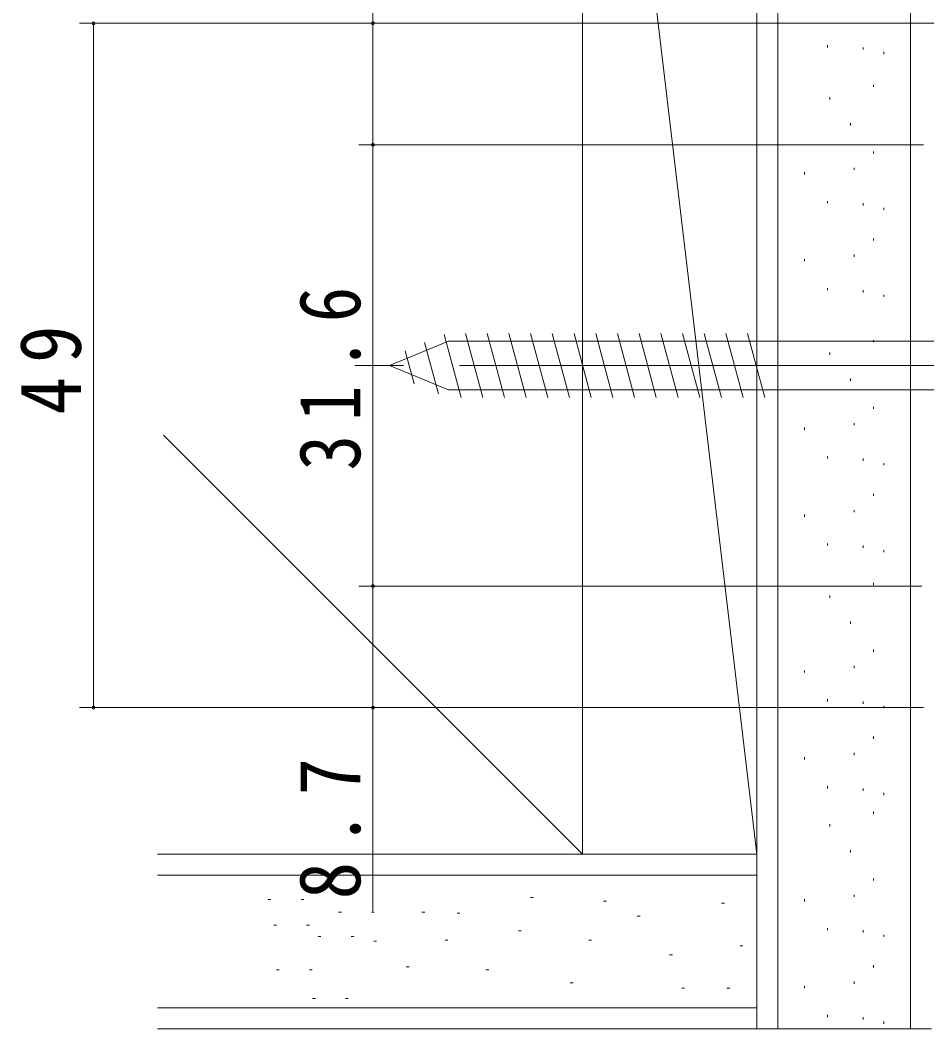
# Model space of a CAD drawing. Units: millimetres, scale not verified. Extents: x -495 to 495, y -796 to 796.
# Drawn here: x -92.2 to -27.3, y -701.5 to -629.3 of the extents above; entities that cross this region are included whole.
import ezdxf

# ---------------------------------------------------------------- set-up
doc = ezdxf.new("R2010")
doc.units = ezdxf.units.MM
doc.header["$LTSCALE"] = 4
doc.linetypes.add('USER1', pattern=[13, 10, -1, 1, -1])
for name, color, linetype, lineweight in [('0-3_YKK_D', 6, 'Continuous', 18), ('0-7_YSS_K', 3, 'Continuous', 18), ('0-8_YKK_13', 4, 'Continuous', 18)]:
    doc.layers.add(name, color=color, linetype=linetype, lineweight=lineweight)
doc.styles.add('ＭＳ ゴシック', font='')
doc.styles.get('ＭＳ ゴシック').set_extended_font_data('MS Gothic')

msp = doc.modelspace()

# ---------------------------------------------------------------- linework, layer by layer
at = {"layer": '0-3_YKK_D'}
for p, q in [((-67, -629.5), (-67, -614.933)), ((-27.7, -629.5), (-88, -629.5)), ((-87, -629.5), (-87, -678.5)), ((-26.779, -629.5), (-68, -629.5)), ((-67, -638.2), (-67, -629.5)), ((-27.582, -638.2), (-68, -638.2)), ((-27.7, -638.2), (-68, -638.2)), ((-67, -638.2), (-67, -669.8)), ((-27.687, -669.8), (-68, -669.8)), ((-27.687, -669.8), (-68, -669.8)), ((-67, -669.8), (-67, -678.5)), ((-27.7, -678.5), (-88, -678.5)), ((-27.577, -678.5), (-68, -678.5)), ((-67, -678.5), (-67, -693.067))]:
    msp.add_line(p, q, dxfattribs=at)
for centre, start, end in [((-87, -629.5), 90, 270), ((-87, -629.5), 270, 90), ((-67, -629.5), 90, 270), ((-67, -629.5), 270, 90), ((-67, -638.2), 90, 270), ((-67, -638.2), 90, 270), ((-67, -638.2), 270, 90), ((-67, -638.2), 270, 90), ((-67, -669.8), 90, 270), ((-67, -669.8), 90, 270), ((-67, -669.8), 270, 90), ((-67, -669.8), 270, 90), ((-87, -678.5), 90, 270), ((-87, -678.5), 270, 90), ((-67, -678.5), 90, 270), ((-67, -678.5), 270, 90)]:
    msp.add_arc(centre, 0.106, start, end, dxfattribs=at)
at = {"layer": '0-7_YSS_K', "color": 7, "lineweight": 9}
for p, q in [((-39.5, -571.5), (-39.5, -701.5)), ((-52, -689), (-52, -584)), ((-52, -689), (-52, -584)), ((-39.5, -584), (-39.5, -689)), ((-39.5, -689), (-82.413, -689)), ((-82.413, -689), (-52, -689)), ((-39.5, -689), (-52, -689)), ((-39.5, -689), (-39.5, -701.5)), ((-82.413, -701.5), (-39.5, -701.5)), ((-27, -701.5), (-39.5, -701.5))]:
    msp.add_line(p, q, dxfattribs=at)
at = {"layer": '0-7_YSS_K'}
for p, q in [((-38, -571.5), (-38, -701.5)), ((-28.5, -571.5), (-28.5, -701.5)), ((-52, -584), (-39.5, -689)), ((-39.5, -584), (-39.5, -689)), ((-34.448, -631.229), (-34.448, -631.069)), ((-31.901, -631.388), (-31.901, -631.228)), ((-30.415, -631.706), (-30.415, -631.546)), ((-31.158, -634.057), (-31.158, -633.897)), ((-34.289, -634.959), (-34.289, -634.799)), ((-32.803, -636.817), (-32.803, -636.657)), ((-31.158, -638.834), (-31.158, -638.674)), ((-32.538, -640.001), (-32.538, -639.841)), ((-36.094, -640.32), (-36.094, -640.16)), ((-34.448, -642.389), (-34.448, -642.229)), ((-31.901, -642.549), (-31.901, -642.389)), ((-30.415, -642.867), (-30.415, -642.707)), ((-31.158, -645.058), (-31.158, -644.898)), ((-36.094, -646.544), (-36.094, -646.384)), ((-32.538, -646.226), (-32.538, -646.066)), ((-34.448, -648.614), (-34.448, -648.454)), ((-31.901, -648.773), (-31.901, -648.613)), ((-30.415, -649.092), (-30.415, -648.932)), ((-31.158, -652.341), (-31.158, -652.181)), ((-34.289, -653.243), (-34.289, -653.083)), ((-32.803, -655.101), (-32.803, -654.941)), ((-31.158, -657.117), (-31.158, -656.957)), ((-36.094, -658.604), (-36.094, -658.444)), ((-32.538, -658.285), (-32.538, -658.125)), ((-82, -659), (-52, -689)), ((-34.448, -660.673), (-34.448, -660.513)), ((-31.901, -660.833), (-31.901, -660.673)), ((-30.415, -661.151), (-30.415, -660.991)), ((-31.158, -663.342), (-31.158, -663.182)), ((-32.538, -664.51), (-32.538, -664.35)), ((-36.094, -664.828), (-36.094, -664.668)), ((-34.448, -666.898), (-34.448, -666.738)), ((-31.901, -667.057), (-31.901, -666.897)), ((-30.415, -667.376), (-30.415, -667.216)), ((-31.158, -669.731), (-31.158, -669.571)), ((-34.289, -670.633), (-34.289, -670.473)), ((-32.803, -672.49), (-32.803, -672.33)), ((-31.158, -674.507), (-31.158, -674.347)), ((-36.094, -675.993), (-36.094, -675.833)), ((-32.538, -675.675), (-32.538, -675.515)), ((-34.448, -678.063), (-34.448, -677.903)), ((-31.901, -678.222), (-31.901, -678.062)), ((-30.415, -678.541), (-30.415, -678.381)), ((-31.158, -680.732), (-31.158, -680.572)), ((-32.538, -681.899), (-32.538, -681.739)), ((-36.094, -682.218), (-36.094, -682.058)), ((-34.448, -684.288), (-34.448, -684.128)), ((-31.901, -684.447), (-31.901, -684.287)), ((-30.415, -684.765), (-30.415, -684.605)), ((-31.158, -686.11), (-31.158, -685.95)), ((-34.289, -687.012), (-34.289, -686.852)), ((-39.5, -689), (-39.5, -701.5)), ((-32.803, -688.87), (-32.803, -688.71)), ((-39.5, -690.5), (-82.413, -690.5)), ((-31.158, -690.887), (-31.158, -690.727)), ((-32.538, -692.054), (-32.538, -691.894)), ((-74.498, -692.229), (-74.298, -692.229)), ((-72.142, -692.229), (-71.942, -692.229)), ((-55.724, -692.096), (-55.524, -692.096)), ((-50.483, -692.362), (-50.283, -692.362)), ((-42.036, -692.494), (-41.836, -692.494)), ((-36.094, -692.373), (-36.094, -692.213)), ((-69.456, -693.158), (-69.256, -693.158)), ((-67.1, -693.158), (-66.9, -693.158)), ((-63.486, -693.158), (-63.286, -693.158)), ((-60.965, -693.224), (-60.765, -693.224)), ((-48.073, -693.423), (-47.873, -693.423)), ((-74.1, -694.087), (-73.9, -694.087)), ((-71.744, -694.087), (-71.544, -694.087)), ((-56.586, -694.485), (-56.386, -694.485)), ((-34.448, -694.443), (-34.448, -694.283)), ((-31.901, -694.602), (-31.901, -694.442)), ((-30.415, -694.92), (-30.415, -694.76)), ((-70.916, -694.883), (-70.716, -694.883)), ((-68.56, -694.883), (-68.36, -694.883)), ((-66.935, -695.214), (-66.735, -695.214)), ((-61.827, -695.148), (-61.627, -695.148)), ((-51.544, -695.148), (-51.344, -695.148)), ((-45.752, -696.21), (-45.552, -696.21)), ((-40.71, -695.546), (-40.51, -695.546)), ((-31.158, -697.111), (-31.158, -696.951)), ((-73.901, -697.271), (-73.701, -697.271)), ((-71.545, -697.271), (-71.345, -697.271)), ((-64.613, -697.072), (-64.413, -697.072)), ((-58.908, -697.271), (-58.708, -697.271)), ((-52.871, -698.2), (-52.671, -698.2)), ((-32.538, -698.279), (-32.538, -698.119)), ((-44.889, -698.598), (-44.689, -698.598)), ((-41.656, -698.598), (-41.456, -698.598)), ((-36.094, -698.598), (-36.094, -698.438)), ((-71.314, -699.328), (-71.114, -699.328)), ((-68.958, -699.328), (-68.758, -699.328)), ((-39.5, -700), (-82.413, -700)), ((-34.448, -700.667), (-34.448, -700.507)), ((-31.901, -700.827), (-31.901, -700.667)), ((-30.415, -701.145), (-30.415, -700.985))]:
    msp.add_line(p, q, dxfattribs=at)
at = {"layer": '0-8_YKK_13'}
for p, q in [((-60.684, -656.3), (-61.894, -651.787)), ((-59.132, -656.3), (-60.364, -651.7)), ((-57.579, -656.3), (-58.811, -651.7)), ((-56.026, -656.3), (-57.258, -651.7)), ((-54.473, -656.3), (-55.705, -651.7)), ((-52.92, -656.3), (-54.152, -651.7)), ((-51.367, -656.3), (-52.6, -651.7)), ((-49.814, -656.3), (-51.047, -651.7)), ((-48.261, -656.3), (-49.494, -651.7)), ((-46.708, -656.3), (-47.941, -651.7)), ((-45.155, -656.3), (-46.388, -651.7)), ((-43.602, -656.3), (-44.835, -651.7)), ((-42.05, -656.3), (-43.282, -651.7)), ((-40.497, -656.3), (-41.729, -651.7)), ((-38.944, -656.3), (-40.176, -651.7)), ((-65.8, -654), (-61.575, -652.25)), ((-65.8, -654), (-61.575, -652.25)), ((-62.306, -656.042), (-63.292, -652.366)), ((-25.8, -652.25), (-61.575, -652.25)), ((-64.053, -655.319), (-64.689, -652.945)), ((-65.8, -654), (-61.575, -655.75)), ((-25.8, -655.75), (-61.575, -655.75))]:
    msp.add_line(p, q, dxfattribs=at)
at = {"layer": '0-8_YKK_13', "linetype": 'USER1'}
for p, q in [((-20.8, -654), (-68.3, -654)), ((-19.708, -654), (-42.723, -654))]:
    msp.add_line(p, q, dxfattribs=at)

# ---------------------------------------------------------------- texts
at = {"layer": '0-3_YKK_D', "color": 7, "char_height": 4.399, "attachment_point": 7, "rotation": 90, "style": 'ＭＳ ゴシック'}
for s, insert in [('\\T1.39;\\W0.85;31.6', (-67.833, -661.52)), ('\\T1.37;\\W0.9;49', (-87.833, -657.52)), ('\\T1.38;\\W0.9;8.7', (-67.833, -692.233))]:
    msp.add_mtext(s, dxfattribs=dict(at, insert=insert))

doc.saveas('drawing.dxf')
